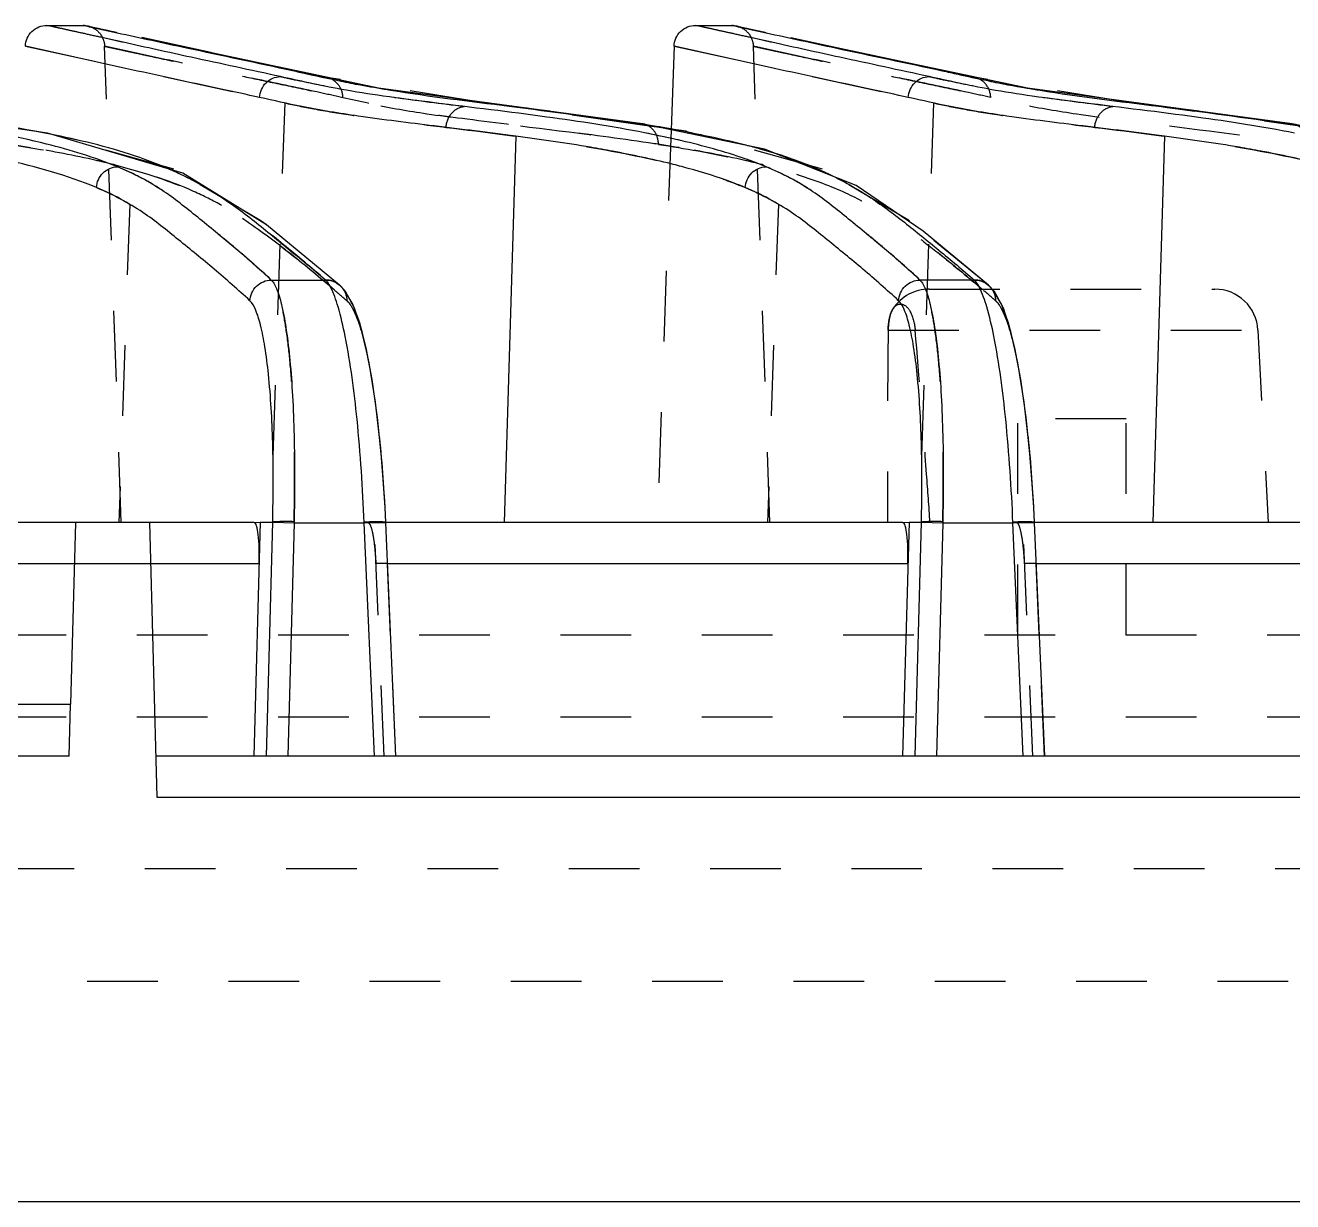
# Model space of a CAD drawing. Header units: millimetres. Extents: x -946 to 3963, y -10008 to 1396.
# Drawn here: x -65.56 to -36.25, y -150.87 to -123.67 of the extents above; entities that cross this region are included whole.
import ezdxf

# ---------------------------------------------------------------- set-up
doc = ezdxf.new("R2010")
doc.units = ezdxf.units.MM
doc.header["$LTSCALE"] = 16.335
doc.linetypes.add('HIDDEN', pattern=[0.2, 0.1, -0.1])
doc.layers.get('0').update_dxf_attribs({"linetype": 'CONTINUOUS'})
doc.layers.add('DEFAULT_2', color=8, linetype='HIDDEN')

msp = doc.modelspace()

# ---------------------------------------------------------------- linework, layer by layer
at = {"color": 7, "linetype": 'Continuous'}
for p, q in [((-65.057, -123.673), (-64.222, -123.673)), ((-64.81, -123.728), (-65.057, -123.673)), ((-64.28, -123.845), (-64.81, -123.728)), ((-64.181, -123.868), (-64.28, -123.845)), ((-63.293, -124.065), (-64.181, -123.868)), ((-63.998, -123.721), (-63.43, -123.845)), ((-50.057, -123.673), (-49.222, -123.673)), ((-49.81, -123.728), (-50.057, -123.673)), ((-49.28, -123.845), (-49.81, -123.728)), ((-49.181, -123.868), (-49.28, -123.845)), ((-48.293, -124.065), (-49.181, -123.868)), ((-48.996, -123.721), (-48.426, -123.845)), ((-65.305, -124.211), (-65.556, -124.155)), ((-64.997, -124.279), (-65.305, -124.211)), ((-50.556, -124.155), (-50.624, -126.087)), ((-50.305, -124.211), (-50.556, -124.155)), ((-49.997, -124.279), (-50.305, -124.211)), ((-63.237, -124.668), (-64.997, -124.279)), ((-48.237, -124.668), (-49.997, -124.279)), ((-57.394, -125.123), (-59.98, -124.579)), ((-42.38, -125.125), (-44.98, -124.579)), ((-58.589, -124.877), (-58.596, -124.876)), ((-51.289, -125.948), (-57.394, -125.123)), ((-43.611, -124.872), (-43.619, -124.871)), ((-36.263, -125.953), (-42.38, -125.125)), ((-65.045, -126.165), (-69.975, -125.46)), ((-51.29, -125.948), (-51.377, -125.945)), ((-50.623, -126.072), (-51.294, -125.978)), ((-51.29, -125.948), (-51.29, -125.948)), ((-48.468, -126.536), (-51.29, -125.948)), ((-36.263, -125.952), (-36.351, -125.949)), ((-33.453, -126.54), (-36.263, -125.952)), ((-36.263, -125.952), (-36.263, -125.952)), ((-61.916, -127.09), (-65.045, -126.165)), ((-54.217, -126.236), (-54.485, -135.172)), ((-39.217, -126.236), (-39.485, -135.172)), ((-46.349, -127.373), (-48.468, -126.536)), ((-59.984, -128.287), (-61.916, -127.09)), ((-44.796, -128.433), (-46.349, -127.373)), ((-58.29, -129.677), (-59.984, -128.287)), ((-43.289, -129.678), (-44.796, -128.433)), ((-59.87, -129.561), (-58.616, -129.561)), ((-58.297, -129.672), (-58.29, -129.677)), ((-43.616, -129.561), (-44.87, -129.561)), ((-43.297, -129.672), (-43.289, -129.678)), ((-57.222, -135.168), (-57.239, -134.822)), ((-42.222, -135.168), (-42.239, -134.822)), ((-60.264, -135.172), (-72.635, -135.172)), ((-64.4, -135.172), (-64.51, -139.372)), ((-62.683, -135.172), (-62.517, -141.519)), ((-60.123, -135.162), (-60.272, -140.572)), ((-60.123, -135.162), (-59.837, -135.162)), ((-59.983, -140.572), (-59.837, -135.162)), ((-59.343, -135.173), (-59.489, -140.572)), ((-59.343, -135.173), (-57.721, -135.173)), ((-57.485, -140.572), (-57.721, -135.173)), ((-45.264, -135.172), (-57.221, -135.172)), ((-57.221, -135.179), (-57.221, -135.179)), ((-56.986, -140.572), (-57.221, -135.179)), ((-45.123, -135.162), (-45.272, -140.572)), ((-45.123, -135.162), (-44.837, -135.162)), ((-44.983, -140.572), (-44.837, -135.162)), ((-44.343, -135.173), (-44.489, -140.572)), ((-44.343, -135.173), (-42.721, -135.173)), ((-42.485, -140.572), (-42.721, -135.173)), ((-30.264, -135.172), (-42.222, -135.172)), ((-42.221, -135.179), (-42.221, -135.179)), ((-41.986, -140.572), (-42.221, -135.179)), ((-73.031, -136.119), (-60.149, -136.119)), ((-57.18, -136.119), (-45.149, -136.119)), ((-42.18, -136.119), (-30.149, -136.119)), ((-77.573, -139.372), (-64.51, -139.372)), ((113.459, -140.572), (-62.541, -140.572)), ((-62.517, -141.519), (113.434, -141.519)), ((-169.738, -150.872), (312.413, -150.872))]:
    msp.add_line(p, q, dxfattribs=at)
for points in [[(-57.823, -130.554), (-57.983, -130.121), (-58.179, -129.793), (-58.297, -129.671)], [(-42.823, -130.554), (-42.983, -130.121), (-43.179, -129.793), (-43.297, -129.671)], [(-57.239, -134.822), (-57.313, -133.736), (-57.415, -132.738), (-57.537, -131.864), (-57.675, -131.132), (-57.823, -130.554)], [(-42.239, -134.822), (-42.313, -133.736), (-42.415, -132.738), (-42.537, -131.864), (-42.675, -131.132), (-42.823, -130.554)]]:
    msp.add_lwpolyline(points, dxfattribs=at)
for centre, radius, start, end in [((-52.237, -95.279), 30.287, 258.8835, 259.586), ((-52.098, -94.512), 31.065, 259.5897, 260.7091), ((-37.032, -94.163), 31.421, 259.6164, 260.7315), ((-57.058, -162.947), 37.436, 81.1189, 81.2704), ((-56.287, -158.095), 32.523, 79.3127, 81.1418), ((-42.027, -162.74), 37.227, 81.0761, 81.2288), ((-69.949, -151.062), 25.363, 78.1625, 79.639)]:
    msp.add_arc(centre, radius, start, end, dxfattribs=at)
for points, knots in [([(-65.556, -124.155), (-65.552, -124.031), (-65.441, -123.774), (-65.182, -123.673), (-65.057, -123.673)], [0, 0, 0, 0, 0.500127, 1, 1, 1, 1]), ([(-64.222, -123.673), (-64.2, -123.673), (-64.126, -123.695), (-64.051, -123.709), (-63.998, -123.721)], [0, 0, 0, 0, 0.28563, 1, 1, 1, 1]), ([(-63.43, -123.845), (-62.897, -123.96), (-61.547, -124.258), (-60.193, -124.538), (-59.376, -124.719)], [0, 0, 0, 0, 0.39435, 1, 1, 1, 1]), ([(-50.556, -124.155), (-50.552, -124.031), (-50.441, -123.774), (-50.182, -123.673), (-50.057, -123.673)], [0, 0, 0, 0, 0.500127, 1, 1, 1, 1]), ([(-49.222, -123.673), (-49.2, -123.673), (-49.125, -123.695), (-49.05, -123.709), (-48.996, -123.721)], [0, 0, 0, 0, 0.286029, 1, 1, 1, 1]), ([(-48.426, -123.845), (-47.891, -123.961), (-46.537, -124.261), (-45.18, -124.541), (-44.359, -124.723)], [0, 0, 0, 0, 0.394217, 1, 1, 1, 1]), ([(-59.658, -124.857), (-60.346, -124.708), (-61.559, -124.449), (-62.77, -124.181), (-63.293, -124.065)], [0, 0, 0, 0, 0.567555, 1, 1, 1, 1]), ([(-44.658, -124.857), (-45.346, -124.708), (-46.559, -124.449), (-47.77, -124.181), (-48.293, -124.065)], [0, 0, 0, 0, 0.567555, 1, 1, 1, 1]), ([(-60.14, -125.339), (-60.436, -125.275), (-61.469, -125.053), (-62.501, -124.83), (-63.237, -124.668)], [0, 0, 0, 0, 0.287003, 1, 1, 1, 1]), ([(-59.376, -124.719), (-59.275, -124.741), (-58.843, -124.838), (-58.41, -124.931), (-58.076, -124.997)], [0, 0, 0, 0, 0.231806, 1, 1, 1, 1]), ([(-45.14, -125.339), (-45.436, -125.275), (-46.469, -125.053), (-47.501, -124.83), (-48.237, -124.668)], [0, 0, 0, 0, 0.287003, 1, 1, 1, 1]), ([(-44.359, -124.723), (-44.235, -124.75), (-43.682, -124.874), (-43.127, -124.99), (-42.695, -125.069)], [0, 0, 0, 0, 0.224691, 1, 1, 1, 1]), ([(-60.14, -125.339), (-60.134, -125.216), (-60.029, -124.967), (-59.778, -124.859), (-59.658, -124.857)], [0, 0, 0, 0, 0.505805, 1, 1, 1, 1]), ([(-51.237, -126.158), (-51.986, -126.011), (-53.605, -125.765), (-55.626, -125.525), (-57.212, -125.322), (-58.183, -125.173), (-58.972, -125.012), (-59.439, -124.905), (-59.658, -124.857)], [0, 0, 0, 0, 0.268849, 0.575809, 0.716443, 0.831374, 0.921317, 1, 1, 1, 1]), ([(-45.14, -125.339), (-45.134, -125.216), (-45.029, -124.967), (-44.778, -124.859), (-44.658, -124.857)], [0, 0, 0, 0, 0.505805, 1, 1, 1, 1]), ([(-36.211, -126.163), (-36.961, -126.015), (-38.583, -125.768), (-40.609, -125.527), (-42.201, -125.324), (-43.176, -125.174), (-43.97, -125.012), (-44.438, -124.905), (-44.658, -124.857)], [0, 0, 0, 0, 0.268169, 0.575167, 0.716046, 0.831239, 0.92129, 1, 1, 1, 1]), ([(-63.426, -126.943), (-63.957, -126.725), (-65.267, -126.331), (-67.089, -125.988), (-68.873, -125.739), (-70.374, -125.554), (-71.798, -125.378), (-72.702, -125.25), (-73.109, -125.179)], [0, 0, 0, 0, 0.174554, 0.414332, 0.563561, 0.722436, 0.874268, 1, 1, 1, 1]), ([(-54.218, -126.235), (-54.845, -126.152), (-56.059, -126.003), (-57.713, -125.803), (-59.06, -125.584), (-59.815, -125.41), (-60.14, -125.339)], [0, 0, 0, 0, 0.316917, 0.612326, 0.833562, 1, 1, 1, 1]), ([(-57.113, -125.17), (-56.202, -125.319), (-54.284, -125.542), (-52.373, -125.805), (-51.377, -125.945)], [0, 0, 0, 0, 0.478545, 1, 1, 1, 1]), ([(-39.218, -126.235), (-39.845, -126.152), (-41.059, -126.003), (-42.713, -125.803), (-44.06, -125.584), (-44.815, -125.41), (-45.14, -125.339)], [0, 0, 0, 0, 0.316917, 0.612326, 0.833561, 1, 1, 1, 1]), ([(-42.093, -125.173), (-41.179, -125.323), (-39.26, -125.545), (-37.347, -125.809), (-36.35, -125.949)], [0, 0, 0, 0, 0.479095, 1, 1, 1, 1]), ([(-65.387, -126.112), (-66.09, -125.983), (-67.572, -125.761), (-69.058, -125.577), (-69.835, -125.48)], [0, 0, 0, 0, 0.477115, 1, 1, 1, 1]), ([(-63.912, -127.423), (-64.591, -127.141), (-66.352, -126.655), (-68.147, -126.378), (-69.218, -126.235)], [0, 0, 0, 0, 0.405004, 1, 1, 1, 1]), ([(-62.298, -126.967), (-62.461, -126.898), (-63.255, -126.587), (-64.085, -126.377), (-64.746, -126.238)], [0, 0, 0, 0, 0.207556, 1, 1, 1, 1]), ([(-51.977, -126.584), (-52.146, -126.552), (-52.89, -126.419), (-53.639, -126.312), (-54.218, -126.235)], [0, 0, 0, 0, 0.227666, 1, 1, 1, 1]), ([(-50.292, -126.363), (-50.366, -126.345), (-50.68, -126.272), (-50.996, -126.205), (-51.237, -126.158)], [0, 0, 0, 0, 0.237703, 1, 1, 1, 1]), ([(-50.256, -126.136), (-50.133, -126.159), (-49.679, -126.249), (-49.226, -126.352), (-48.899, -126.437)], [0, 0, 0, 0, 0.269618, 1, 1, 1, 1]), ([(-36.977, -126.584), (-37.146, -126.552), (-37.89, -126.419), (-38.639, -126.312), (-39.218, -126.235)], [0, 0, 0, 0, 0.227666, 1, 1, 1, 1]), ([(-50.231, -126.979), (-50.362, -126.943), (-50.939, -126.793), (-51.523, -126.669), (-51.977, -126.584)], [0, 0, 0, 0, 0.226596, 1, 1, 1, 1]), ([(-48.426, -126.943), (-48.557, -126.889), (-49.166, -126.657), (-49.796, -126.481), (-50.292, -126.363)], [0, 0, 0, 0, 0.217484, 1, 1, 1, 1]), ([(-48.899, -126.437), (-48.79, -126.465), (-48.389, -126.574), (-47.994, -126.7), (-47.71, -126.804)], [0, 0, 0, 0, 0.272323, 1, 1, 1, 1]), ([(-35.231, -126.979), (-35.362, -126.943), (-35.939, -126.793), (-36.523, -126.669), (-36.977, -126.584)], [0, 0, 0, 0, 0.226596, 1, 1, 1, 1]), ([(-47.71, -126.804), (-47.653, -126.825), (-47.437, -126.907), (-47.224, -126.997), (-47.069, -127.068)], [0, 0, 0, 0, 0.263344, 1, 1, 1, 1]), ([(-63.912, -127.423), (-63.905, -127.3), (-63.797, -127.053), (-63.547, -126.946), (-63.426, -126.943)], [0, 0, 0, 0, 0.504014, 1, 1, 1, 1]), ([(-59.87, -129.561), (-60.14, -129.313), (-60.682, -128.834), (-61.513, -128.159), (-62.376, -127.456), (-63.049, -127.098), (-63.426, -126.943)], [0, 0, 0, 0, 0.248202, 0.489414, 0.72395, 1, 1, 1, 1]), ([(-58.616, -129.561), (-58.903, -129.318), (-59.47, -128.856), (-60.309, -128.156), (-61.225, -127.489), (-61.917, -127.13), (-62.298, -126.967)], [0, 0, 0, 0, 0.249481, 0.485533, 0.724676, 1, 1, 1, 1]), ([(-48.912, -127.423), (-49.008, -127.383), (-49.441, -127.213), (-49.885, -127.075), (-50.231, -126.979)], [0, 0, 0, 0, 0.225465, 1, 1, 1, 1]), ([(-48.912, -127.423), (-48.905, -127.3), (-48.797, -127.053), (-48.547, -126.946), (-48.426, -126.943)], [0, 0, 0, 0, 0.504014, 1, 1, 1, 1]), ([(-44.87, -129.561), (-45.14, -129.313), (-45.682, -128.834), (-46.513, -128.159), (-47.376, -127.456), (-48.049, -127.098), (-48.426, -126.943)], [0, 0, 0, 0, 0.248202, 0.489414, 0.72395, 1, 1, 1, 1]), ([(-47.069, -127.068), (-46.72, -127.228), (-46.082, -127.581), (-45.226, -128.223), (-44.42, -128.879), (-43.883, -129.327), (-43.616, -129.561)], [0, 0, 0, 0, 0.269558, 0.509562, 0.750407, 1, 1, 1, 1]), ([(-60.364, -130.039), (-60.634, -129.791), (-61.177, -129.312), (-62.007, -128.638), (-62.868, -127.937), (-63.537, -127.579), (-63.912, -127.423)], [0, 0, 0, 0, 0.24859, 0.490225, 0.724923, 1, 1, 1, 1]), ([(-45.364, -130.039), (-45.634, -129.791), (-46.177, -129.312), (-47.007, -128.638), (-47.868, -127.937), (-48.537, -127.579), (-48.912, -127.423)], [0, 0, 0, 0, 0.24859, 0.490225, 0.724923, 1, 1, 1, 1]), ([(-60.364, -130.039), (-60.357, -129.916), (-60.246, -129.667), (-59.993, -129.563), (-59.87, -129.561)], [0, 0, 0, 0, 0.500358, 1, 1, 1, 1]), ([(-59.87, -129.561), (-59.809, -129.622), (-59.713, -129.831), (-59.604, -130.222), (-59.509, -130.772), (-59.43, -131.462), (-59.373, -132.273), (-59.324, -133.524), (-59.327, -134.501), (-59.343, -135.173)], [0, 0, 0, 0, 0.045467, 0.117394, 0.215709, 0.339179, 0.484153, 0.645348, 1, 1, 1, 1]), ([(-58.616, -129.561), (-58.588, -129.561), (-58.475, -129.57), (-58.364, -129.617), (-58.297, -129.672)], [0, 0, 0, 0, 0.240214, 1, 1, 1, 1]), ([(-58.5, -129.724), (-58.509, -129.707), (-58.542, -129.649), (-58.581, -129.593), (-58.616, -129.561)], [0, 0, 0, 0, 0.292648, 1, 1, 1, 1]), ([(-58.161, -130.861), (-58.207, -130.631), (-58.297, -130.246), (-58.424, -129.867), (-58.5, -129.724)], [0, 0, 0, 0, 0.591493, 1, 1, 1, 1]), ([(-45.364, -130.039), (-45.357, -129.916), (-45.246, -129.667), (-44.993, -129.563), (-44.87, -129.561)], [0, 0, 0, 0, 0.500358, 1, 1, 1, 1]), ([(-44.87, -129.561), (-44.809, -129.622), (-44.713, -129.831), (-44.604, -130.222), (-44.509, -130.772), (-44.43, -131.462), (-44.373, -132.273), (-44.324, -133.524), (-44.327, -134.501), (-44.343, -135.173)], [0, 0, 0, 0, 0.045467, 0.117394, 0.215709, 0.339179, 0.484153, 0.645348, 1, 1, 1, 1]), ([(-43.495, -129.733), (-43.505, -129.715), (-43.539, -129.654), (-43.58, -129.595), (-43.616, -129.561)], [0, 0, 0, 0, 0.294118, 1, 1, 1, 1]), ([(-43.616, -129.561), (-43.589, -129.561), (-43.475, -129.57), (-43.364, -129.617), (-43.297, -129.672)], [0, 0, 0, 0, 0.239041, 1, 1, 1, 1]), ([(-43.161, -130.861), (-43.207, -130.634), (-43.295, -130.251), (-43.421, -129.876), (-43.495, -129.733)], [0, 0, 0, 0, 0.589777, 1, 1, 1, 1]), ([(-59.837, -135.162), (-59.822, -134.548), (-59.819, -133.405), (-59.892, -132.049), (-60.004, -131.144), (-60.1, -130.643), (-60.208, -130.284), (-60.307, -130.096), (-60.365, -130.039)], [0, 0, 0, 0, 0.354503, 0.659741, 0.782637, 0.881127, 0.953254, 1, 1, 1, 1]), ([(-44.837, -135.162), (-44.822, -134.548), (-44.819, -133.405), (-44.892, -132.049), (-45.004, -131.144), (-45.1, -130.643), (-45.208, -130.284), (-45.307, -130.096), (-45.365, -130.039)], [0, 0, 0, 0, 0.354503, 0.659741, 0.782637, 0.881127, 0.953254, 1, 1, 1, 1]), ([(-57.721, -135.173), (-57.753, -134.375), (-57.85, -132.932), (-58.034, -131.495), (-58.161, -130.861)], [0, 0, 0, 0, 0.552233, 1, 1, 1, 1]), ([(-42.721, -135.173), (-42.753, -134.375), (-42.85, -132.932), (-43.034, -131.495), (-43.161, -130.861)], [0, 0, 0, 0, 0.552233, 1, 1, 1, 1]), ([(-60.149, -136.119), (-60.146, -135.997), (-60.146, -135.771), (-60.163, -135.479), (-60.195, -135.287), (-60.228, -135.196), (-60.253, -135.172), (-60.264, -135.172)], [0, 0, 0, 0, 0.37769, 0.694682, 0.906647, 0.966633, 1, 1, 1, 1]), ([(-59.343, -135.15), (-59.399, -135.148), (-59.507, -135.147), (-59.655, -135.147), (-59.763, -135.153), (-59.82, -135.156), (-59.837, -135.162)], [0, 0, 0, 0, 0.340385, 0.65881, 0.889712, 1, 1, 1, 1]), ([(-57.222, -135.168), (-57.222, -135.164), (-57.24, -135.162), (-57.265, -135.158), (-57.315, -135.155), (-57.408, -135.153), (-57.547, -135.155), (-57.662, -135.158), (-57.721, -135.161)], [0, 0, 0, 0, 0.021445, 0.079467, 0.175833, 0.30753, 0.643365, 1, 1, 1, 1]), ([(-45.149, -136.119), (-45.146, -135.997), (-45.146, -135.771), (-45.163, -135.479), (-45.195, -135.287), (-45.228, -135.196), (-45.253, -135.172), (-45.264, -135.172)], [0, 0, 0, 0, 0.37769, 0.694682, 0.906647, 0.966633, 1, 1, 1, 1]), ([(-44.343, -135.15), (-44.399, -135.148), (-44.507, -135.147), (-44.655, -135.147), (-44.763, -135.153), (-44.82, -135.156), (-44.837, -135.162)], [0, 0, 0, 0, 0.340385, 0.65881, 0.889712, 1, 1, 1, 1]), ([(-42.222, -135.168), (-42.222, -135.164), (-42.24, -135.162), (-42.265, -135.158), (-42.315, -135.155), (-42.408, -135.153), (-42.547, -135.155), (-42.662, -135.158), (-42.721, -135.161)], [0, 0, 0, 0, 0.021445, 0.079467, 0.175833, 0.30753, 0.643365, 1, 1, 1, 1])]:
    msp.add_open_spline(points, degree=3, knots=knots, dxfattribs=at)
at = {"layer": 'DEFAULT_2', "color": 8, "linetype": 'HIDDEN'}
for p, q in [((-64.222, -123.673), (-64.121, -123.684)), ((-61.268, -124.304), (-64.121, -123.684)), ((-49.222, -123.673), (-49.121, -123.684)), ((-46.262, -124.305), (-49.121, -123.684)), ((-65.556, -124.155), (-59.566, -125.466)), ((-63.338, -135.172), (-63.723, -124.155)), ((-63.059, -124.3), (-63.723, -124.155)), ((-59.98, -124.579), (-61.781, -124.192)), ((-50.556, -124.155), (-44.566, -125.466)), ((-48.338, -135.172), (-48.723, -124.155)), ((-48.093, -124.293), (-48.723, -124.155)), ((-44.98, -124.579), (-46.791, -124.19)), ((-58.596, -124.876), (-58.698, -124.865)), ((-55.047, -125.451), (-58.596, -124.876)), ((-43.619, -124.871), (-43.722, -124.86)), ((-40.074, -125.447), (-43.618, -124.871)), ((-59.56, -125.466), (-59.885, -135.172)), ((-51.294, -125.978), (-55.047, -125.451)), ((-44.56, -125.466), (-44.885, -135.172)), ((-35.287, -126.118), (-40.074, -125.447)), ((-62.122, -127), (-65.269, -126.122)), ((-50.624, -126.087), (-50.941, -135.172)), ((-50.269, -126.122), (-50.623, -126.072)), ((-47.122, -127), (-50.269, -126.122)), ((-60.11, -128.191), (-62.122, -127)), ((-45.11, -128.191), (-47.122, -127)), ((-63.143, -127.806), (-63.396, -135.172)), ((-48.143, -127.806), (-48.396, -135.172)), ((-59.984, -128.287), (-60.11, -128.191)), ((-43.288, -129.679), (-45.11, -128.191)), ((-44.168, -129.162), (-44.44, -128.943)), ((-58.15, -129.829), (-58.299, -129.669)), ((-58.299, -129.669), (-58.289, -129.679)), ((-44.655, -129.772), (-38.053, -129.772)), ((-43.413, -129.791), (-43.45, -129.759)), ((-43.15, -129.829), (-43.299, -129.669)), ((-43.299, -129.669), (-43.289, -129.679)), ((-45.605, -130.719), (-37.055, -130.719)), ((-37.055, -130.719), (-36.821, -135.172)), ((-42.604, -137.772), (-42.604, -132.772)), ((-40.104, -132.772), (-42.604, -132.772)), ((-40.104, -137.772), (-40.104, -132.772)), ((-57.239, -134.822), (-57.247, -134.678)), ((-42.239, -134.822), (-42.247, -134.678)), ((-60.264, -135.172), (-60.123, -135.162)), ((-60.123, -135.162), (-59.837, -135.162)), ((-59.837, -135.162), (-59.343, -135.173)), ((-57.721, -135.173), (-57.635, -135.172)), ((-57.721, -135.173), (-57.221, -135.172)), ((-57.26, -140.572), (-57.493, -135.172)), ((-57.227, -135.173), (-57.493, -135.173)), ((-57.114, -137.772), (-57.227, -135.173)), ((-57.227, -135.183), (-57.221, -135.179)), ((-57.227, -135.183), (-57.221, -135.179)), ((-45.264, -135.172), (-45.123, -135.162)), ((-45.123, -135.162), (-44.837, -135.162)), ((-44.837, -135.162), (-44.343, -135.173)), ((-42.721, -135.173), (-42.635, -135.172)), ((-42.721, -135.173), (-42.222, -135.172)), ((-42.26, -140.572), (-42.493, -135.173)), ((-42.227, -135.173), (-42.493, -135.173)), ((-42.115, -137.75), (-42.227, -135.173)), ((-42.227, -135.183), (-42.221, -135.179)), ((-42.227, -135.183), (-42.221, -135.179)), ((-57.18, -136.119), (-57.452, -136.119)), ((-42.18, -136.119), (-42.452, -136.119)), ((141.207, -137.772), (-150.426, -137.772)), ((-56.991, -140.572), (-57.114, -137.772)), ((-41.991, -140.572), (-42.115, -137.75)), ((-64.541, -140.572), (-64.51, -139.372)), ((141.207, -139.667), (-84.794, -139.667)), ((-64.541, -140.572), (-77.541, -140.572)), ((-167.336, -143.172), (243.857, -143.172)), ((-162.139, -145.772), (238.661, -145.772))]:
    msp.add_line(p, q, dxfattribs=at)
for points in [[(-57.247, -134.678), (-57.337, -133.469), (-57.459, -132.387), (-57.605, -131.474), (-57.767, -130.749), (-57.942, -130.216), (-58.15, -129.829)], [(-42.247, -134.678), (-42.337, -133.469), (-42.459, -132.387), (-42.605, -131.474), (-42.767, -130.749), (-42.942, -130.216), (-43.15, -129.829)]]:
    msp.add_lwpolyline(points, dxfattribs=at)
for centre, radius, start, end in [((-70.217, -177.869), 53.876, 77.1248, 77.684), ((-54.764, -175.78), 51.739, 77.124, 77.7095), ((-56.908, -165.389), 39.423, 80.5494, 81.5961), ((-58.606, -130.047), 0.486, 50.9434, 91.174), ((-128.515, -212.339), 108.298, 49.45861, 49.65956), ((-44.655, -130.772), 1, 90, 146.7645), ((-43.606, -130.047), 0.486, 50.9434, 91.174), ((-114.264, -213.217), 109.452, 49.45931, 49.65212), ((-38.053, -130.772), 1, 3, 90), ((-44.089, -130.742), 1.516, 170.6906, 179.1573)]:
    msp.add_arc(centre, radius, start, end, dxfattribs=at)
for points, knots in [([(-63.294, -124.065), (-63.467, -124.027), (-63.766, -123.96), (-64.168, -123.87), (-64.484, -123.801), (-64.713, -123.749), (-64.917, -123.706), (-64.965, -123.69), (-65.068, -123.673), (-65.057, -123.673)], [0, 0, 0, 0, 0.294165, 0.509214, 0.686638, 0.823569, 0.92137, 0.980737, 1, 1, 1, 1]), ([(-63.43, -123.845), (-63.511, -123.828), (-63.658, -123.796), (-63.856, -123.752), (-64.009, -123.72), (-64.118, -123.694), (-64.185, -123.683), (-64.213, -123.673), (-64.221, -123.673)], [0, 0, 0, 0, 0.308301, 0.556967, 0.750599, 0.889068, 0.972245, 1, 1, 1, 1]), ([(-64.119, -123.685), (-64.055, -123.699), (-63.93, -123.751), (-63.836, -123.849), (-63.801, -123.906)], [0, 0, 0, 0, 0.496405, 1, 1, 1, 1]), ([(-63.801, -123.906), (-63.789, -123.925), (-63.748, -124.003), (-63.725, -124.091), (-63.723, -124.155)], [0, 0, 0, 0, 0.261141, 1, 1, 1, 1]), ([(-48.293, -124.065), (-48.467, -124.027), (-48.766, -123.96), (-49.168, -123.87), (-49.484, -123.801), (-49.713, -123.749), (-49.917, -123.706), (-49.965, -123.69), (-50.068, -123.673), (-50.057, -123.673)], [0, 0, 0, 0, 0.294167, 0.509215, 0.686639, 0.823569, 0.92137, 0.980737, 1, 1, 1, 1]), ([(-48.426, -123.846), (-48.43, -123.845), (-48.513, -123.827), (-48.662, -123.795), (-48.858, -123.752), (-49.01, -123.72), (-49.119, -123.694), (-49.185, -123.683), (-49.213, -123.673), (-49.221, -123.673)], [0, 0, 0, 0, 0.014268, 0.315012, 0.561271, 0.753025, 0.890149, 0.972516, 1, 1, 1, 1]), ([(-49.119, -123.685), (-49.055, -123.699), (-48.93, -123.751), (-48.836, -123.849), (-48.801, -123.906)], [0, 0, 0, 0, 0.4964, 1, 1, 1, 1]), ([(-48.801, -123.906), (-48.789, -123.925), (-48.748, -124.003), (-48.725, -124.091), (-48.723, -124.155)], [0, 0, 0, 0, 0.261146, 1, 1, 1, 1]), ([(-63.723, -124.155), (-63.724, -124.152), (-63.708, -124.16), (-63.697, -124.16), (-63.666, -124.169), (-63.617, -124.178), (-63.54, -124.196), (-63.442, -124.217), (-63.322, -124.243), (-63.18, -124.274), (-62.947, -124.325), (-62.603, -124.399), (-62.127, -124.503), (-61.567, -124.625), (-60.919, -124.766), (-60.18, -124.925), (-59.356, -125.096), (-58.463, -125.287), (-57.436, -125.528), (-56.136, -125.746), (-53.926, -126.023), (-52.137, -126.237), (-50.917, -126.425)], [0, 0, 0, 0, 0.00086, 0.001936, 0.003441, 0.007742, 0.013762, 0.021499, 0.030954, 0.042125, 0.055003, 0.085821, 0.123289, 0.167304, 0.21802, 0.275957, 0.34164, 0.411913, 0.486503, 0.584798, 0.715451, 1, 1, 1, 1]), ([(-48.723, -124.155), (-48.723, -124.154), (-48.717, -124.158), (-48.711, -124.157), (-48.696, -124.162), (-48.667, -124.167), (-48.616, -124.179), (-48.54, -124.195), (-48.441, -124.217), (-48.32, -124.243), (-48.178, -124.275), (-47.944, -124.325), (-47.599, -124.4), (-47.122, -124.504), (-46.559, -124.627), (-45.91, -124.768), (-45.168, -124.927), (-44.342, -125.098), (-43.447, -125.291), (-42.415, -125.533), (-41.109, -125.749), (-38.897, -126.027), (-37.109, -126.241), (-35.891, -126.429)], [0, 0, 0, 0, 0.000216, 0.000862, 0.001939, 0.003448, 0.007755, 0.013785, 0.021534, 0.031002, 0.042188, 0.055083, 0.08594, 0.123454, 0.167526, 0.218307, 0.276317, 0.342049, 0.412299, 0.487088, 0.58584, 0.716549, 1, 1, 1, 1]), ([(-58.725, -125.232), (-59.21, -125.126), (-60.101, -124.942), (-61.546, -124.63), (-62.504, -124.421), (-63.059, -124.3)], [0, 0, 0, 0, 0.336186, 0.615572, 1, 1, 1, 1]), ([(-43.75, -125.227), (-44.24, -125.12), (-45.136, -124.935), (-46.582, -124.622), (-47.54, -124.414), (-48.093, -124.293)], [0, 0, 0, 0, 0.338206, 0.617907, 1, 1, 1, 1]), ([(-58.616, -129.561), (-58.933, -129.283), (-59.57, -128.757), (-60.538, -127.963), (-61.679, -127.209), (-63.281, -126.555), (-65.555, -126.044), (-68.396, -125.648), (-70.91, -125.358), (-72.692, -125.088), (-73.404, -124.942), (-73.698, -124.865)], [0, 0, 0, 0, 0.078412, 0.153581, 0.23269, 0.331749, 0.473161, 0.664931, 0.864942, 0.943465, 1, 1, 1, 1]), ([(-55.408, -125.551), (-55.941, -125.488), (-56.902, -125.368), (-58.192, -125.168), (-59.074, -124.993), (-59.531, -124.892), (-59.659, -124.863)], [0, 0, 0, 0, 0.374077, 0.674133, 0.90843, 1, 1, 1, 1]), ([(-47.07, -127.07), (-47.398, -126.919), (-48.449, -126.517), (-50.555, -126.044), (-53.396, -125.648), (-55.91, -125.358), (-57.692, -125.088), (-58.404, -124.942), (-58.698, -124.865)], [0, 0, 0, 0, 0.091144, 0.283471, 0.544289, 0.816314, 0.923109, 1, 1, 1, 1]), ([(-58.212, -125.347), (-58.214, -125.241), (-58.287, -125.023), (-58.485, -124.901), (-58.589, -124.877)], [0, 0, 0, 0, 0.498306, 1, 1, 1, 1]), ([(-40.408, -125.551), (-40.941, -125.488), (-41.902, -125.368), (-43.192, -125.168), (-44.074, -124.993), (-44.531, -124.892), (-44.659, -124.863)], [0, 0, 0, 0, 0.374078, 0.674134, 0.908432, 1, 1, 1, 1]), ([(-32.069, -127.07), (-32.402, -126.917), (-33.462, -126.513), (-35.579, -126.04), (-38.427, -125.645), (-40.942, -125.354), (-42.72, -125.083), (-43.429, -124.937), (-43.722, -124.86)], [0, 0, 0, 0, 0.092152, 0.28498, 0.546116, 0.81751, 0.923655, 1, 1, 1, 1]), ([(-43.234, -125.342), (-43.236, -125.236), (-43.31, -125.018), (-43.507, -124.896), (-43.611, -124.872)], [0, 0, 0, 0, 0.498303, 1, 1, 1, 1]), ([(-73.212, -125.347), (-72.914, -125.415), (-72.219, -125.568), (-71.001, -125.763), (-69.516, -125.949), (-67.879, -126.151), (-66.271, -126.364), (-64.492, -126.653), (-62.762, -127.049), (-61.179, -127.694), (-60.049, -128.452), (-59.073, -129.232), (-58.441, -129.766), (-58.122, -130.039)], [0, 0, 0, 0, 0.056847, 0.132168, 0.229053, 0.335045, 0.438825, 0.530538, 0.669958, 0.767804, 0.846283, 0.92181, 1, 1, 1, 1]), ([(-65.435, -126.502), (-66.17, -126.379), (-67.681, -126.173), (-69.547, -125.947), (-70.969, -125.762), (-72.053, -125.599), (-72.78, -125.446), (-73.212, -125.347)], [0, 0, 0, 0, 0.28405, 0.581716, 0.716919, 0.83097, 1, 1, 1, 1]), ([(-51.147, -126.39), (-51.845, -126.286), (-53.243, -126.104), (-55.211, -125.865), (-56.873, -125.639), (-57.823, -125.436), (-58.212, -125.347)], [0, 0, 0, 0, 0.296377, 0.59206, 0.832562, 1, 1, 1, 1]), ([(-59.566, -125.466), (-59.341, -125.515), (-58.834, -125.62), (-57.975, -125.759), (-56.954, -125.893), (-56.216, -125.984), (-55.828, -126.031)], [0, 0, 0, 0, 0.183086, 0.410615, 0.690026, 1, 1, 1, 1]), ([(-55.828, -126.031), (-55.82, -125.913), (-55.737, -125.681), (-55.515, -125.558), (-55.407, -125.551)], [0, 0, 0, 0, 0.52404, 1, 1, 1, 1]), ([(-44.566, -125.466), (-44.341, -125.515), (-43.834, -125.62), (-42.975, -125.759), (-41.954, -125.893), (-41.216, -125.984), (-40.828, -126.031)], [0, 0, 0, 0, 0.183086, 0.410615, 0.690026, 1, 1, 1, 1]), ([(-40.828, -126.031), (-40.82, -125.913), (-40.737, -125.681), (-40.515, -125.558), (-40.407, -125.551)], [0, 0, 0, 0, 0.52404, 1, 1, 1, 1]), ([(-50.917, -126.425), (-50.917, -126.369), (-50.937, -126.257), (-51.03, -126.058), (-51.186, -125.964), (-51.29, -125.948)], [0, 0, 0, 0, 0.255097, 0.51845, 1, 1, 1, 1]), ([(-35.891, -126.429), (-35.891, -126.373), (-35.91, -126.261), (-36.004, -126.062), (-36.16, -125.968), (-36.263, -125.952)], [0, 0, 0, 0, 0.255003, 0.518302, 1, 1, 1, 1]), ([(-55.828, -126.031), (-54.92, -126.143), (-53.271, -126.344), (-51.336, -126.692), (-50.064, -127.019), (-49.128, -127.317), (-48.503, -127.594), (-48.145, -127.805)], [0, 0, 0, 0, 0.346322, 0.628257, 0.74323, 0.842777, 1, 1, 1, 1]), ([(-44.87, -129.561), (-45.108, -129.342), (-45.589, -128.917), (-46.204, -128.414), (-46.683, -128.021), (-47.04, -127.732), (-47.428, -127.454), (-48.073, -127.074), (-49.15, -126.647), (-50.295, -126.35), (-51.041, -126.197), (-51.237, -126.159)], [0, 0, 0, 0, 0.132211, 0.26147, 0.323657, 0.384976, 0.44856, 0.518171, 0.689871, 0.918418, 1, 1, 1, 1]), ([(-40.828, -126.031), (-39.92, -126.143), (-38.271, -126.344), (-36.336, -126.692), (-35.064, -127.019), (-34.128, -127.317), (-33.503, -127.594), (-33.145, -127.805)], [0, 0, 0, 0, 0.346322, 0.628257, 0.74323, 0.842777, 1, 1, 1, 1]), ([(-63.487, -126.9), (-63.631, -126.864), (-64.275, -126.709), (-64.927, -126.586), (-65.435, -126.502)], [0, 0, 0, 0, 0.22334, 1, 1, 1, 1]), ([(-50.917, -126.425), (-50.303, -126.519), (-49.209, -126.713), (-47.759, -127.082), (-46.644, -127.495), (-45.781, -127.956), (-45.069, -128.45), (-44.188, -129.134), (-43.55, -129.673), (-43.122, -130.039)], [0, 0, 0, 0, 0.212462, 0.380097, 0.511464, 0.618367, 0.713936, 0.807318, 1, 1, 1, 1]), ([(-48.487, -126.9), (-48.631, -126.864), (-49.275, -126.709), (-49.927, -126.586), (-50.435, -126.502)], [0, 0, 0, 0, 0.22334, 1, 1, 1, 1]), ([(-58.411, -129.793), (-58.741, -129.512), (-59.237, -129.099), (-59.913, -128.572), (-60.436, -128.19), (-61.017, -127.825), (-62.012, -127.325), (-62.867, -127.058), (-63.487, -126.9)], [0, 0, 0, 0, 0.220044, 0.327452, 0.43529, 0.54881, 0.675065, 1, 1, 1, 1]), ([(-59.87, -129.561), (-60.108, -129.342), (-60.589, -128.917), (-61.204, -128.414), (-61.683, -128.021), (-62.04, -127.732), (-62.428, -127.454), (-62.889, -127.182), (-63.234, -127.023), (-63.426, -126.943)], [0, 0, 0, 0, 0.219252, 0.433607, 0.536735, 0.638422, 0.743866, 0.859306, 1, 1, 1, 1]), ([(-43.45, -129.759), (-43.51, -129.708), (-43.748, -129.507), (-43.987, -129.309), (-44.168, -129.162)], [0, 0, 0, 0, 0.253057, 1, 1, 1, 1]), ([(-59.343, -135.173), (-59.327, -134.501), (-59.325, -133.523), (-59.373, -132.272), (-59.43, -131.46), (-59.509, -130.772), (-59.604, -130.222), (-59.712, -129.831), (-59.809, -129.622), (-59.87, -129.561)], [0, 0, 0, 0, 0.354947, 0.516308, 0.661099, 0.784252, 0.882485, 0.954446, 1, 1, 1, 1]), ([(-58.29, -129.677), (-58.263, -129.7), (-58.173, -129.801), (-58.123, -129.939), (-58.122, -130.039)], [0, 0, 0, 0, 0.258688, 1, 1, 1, 1]), ([(-44.343, -135.173), (-44.327, -134.501), (-44.325, -133.523), (-44.373, -132.272), (-44.43, -131.46), (-44.509, -130.772), (-44.604, -130.222), (-44.712, -129.831), (-44.809, -129.622), (-44.87, -129.561)], [0, 0, 0, 0, 0.354947, 0.516308, 0.661099, 0.784252, 0.882485, 0.954446, 1, 1, 1, 1]), ([(-43.289, -129.678), (-43.262, -129.701), (-43.172, -129.802), (-43.123, -129.939), (-43.122, -130.039)], [0, 0, 0, 0, 0.258988, 1, 1, 1, 1]), ([(-43.207, -129.77), (-43.193, -129.791), (-43.145, -129.873), (-43.123, -129.969), (-43.122, -130.039)], [0, 0, 0, 0, 0.263098, 1, 1, 1, 1]), ([(-58.122, -130.039), (-58.06, -130.096), (-57.947, -130.283), (-57.812, -130.643), (-57.68, -131.145), (-57.502, -132.05), (-57.333, -133.407), (-57.255, -134.556), (-57.227, -135.173)], [0, 0, 0, 0, 0.048007, 0.121192, 0.220333, 0.343363, 0.647507, 1, 1, 1, 1]), ([(-58.122, -130.039), (-58.073, -130.081), (-57.984, -130.214), (-57.922, -130.358), (-57.889, -130.444)], [0, 0, 0, 0, 0.407901, 1, 1, 1, 1]), ([(-43.122, -130.039), (-43.06, -130.096), (-42.947, -130.283), (-42.812, -130.643), (-42.68, -131.145), (-42.502, -132.05), (-42.333, -133.407), (-42.255, -134.556), (-42.227, -135.173)], [0, 0, 0, 0, 0.048007, 0.121192, 0.220333, 0.343363, 0.647507, 1, 1, 1, 1]), ([(-43.122, -130.039), (-43.073, -130.081), (-42.984, -130.214), (-42.922, -130.358), (-42.889, -130.444)], [0, 0, 0, 0, 0.407901, 1, 1, 1, 1]), ([(-45.605, -130.719), (-45.603, -130.609), (-45.585, -130.438), (-45.525, -130.274), (-45.492, -130.224)], [0, 0, 0, 0, 0.645938, 1, 1, 1, 1]), ([(-45.492, -130.224), (-45.501, -130.239), (-45.548, -130.323), (-45.572, -130.419), (-45.585, -130.497)], [0, 0, 0, 0, 0.184834, 1, 1, 1, 1]), ([(-45.492, -130.224), (-45.462, -130.179), (-45.382, -130.099), (-45.198, -130.134), (-45.039, -130.359), (-44.995, -130.573), (-44.982, -130.719)], [0, 0, 0, 0, 0.171151, 0.314564, 0.533689, 1, 1, 1, 1]), ([(-45.605, -130.719), (-45.61, -131.088), (-45.624, -132.572), (-45.623, -134.056), (-45.619, -135.172)], [0, 0, 0, 0, 0.248204, 1, 1, 1, 1]), ([(-44.636, -135.172), (-44.662, -134.799), (-44.767, -133.314), (-44.883, -131.83), (-44.982, -130.719)], [0, 0, 0, 0, 0.251233, 1, 1, 1, 1]), ([(-57.222, -135.168), (-57.222, -135.165), (-57.24, -135.161), (-57.264, -135.158), (-57.314, -135.155), (-57.407, -135.153), (-57.546, -135.155), (-57.662, -135.158), (-57.721, -135.161)], [0, 0, 0, 0, 0.020475, 0.077585, 0.173424, 0.305006, 0.641804, 1, 1, 1, 1]), ([(-57.635, -135.172), (-57.623, -135.172), (-57.597, -135.196), (-57.556, -135.287), (-57.512, -135.478), (-57.473, -135.77), (-57.457, -135.997), (-57.452, -136.119)], [0, 0, 0, 0, 0.034424, 0.095779, 0.308882, 0.624675, 1, 1, 1, 1]), ([(-42.222, -135.168), (-42.222, -135.165), (-42.24, -135.161), (-42.264, -135.158), (-42.314, -135.155), (-42.407, -135.153), (-42.546, -135.155), (-42.662, -135.158), (-42.721, -135.161)], [0, 0, 0, 0, 0.020475, 0.077585, 0.173424, 0.305006, 0.641804, 1, 1, 1, 1]), ([(-42.452, -136.119), (-42.457, -135.997), (-42.473, -135.77), (-42.512, -135.478), (-42.556, -135.287), (-42.597, -135.196), (-42.623, -135.172), (-42.635, -135.172)], [0, 0, 0, 0, 0.375321, 0.691111, 0.904217, 0.965574, 1, 1, 1, 1])]:
    msp.add_open_spline(points, degree=3, knots=knots, dxfattribs=at)
for points in [[(-58.695, -124.865), (-58.921, -124.814), (-59.148, -124.764), (-59.375, -124.715)], [(-43.717, -124.86), (-43.93, -124.811), (-44.144, -124.764), (-44.358, -124.718)], [(-63.912, -127.424), (-63.648, -127.534), (-63.391, -127.66), (-63.145, -127.805)], [(-58.616, -129.561), (-58.567, -129.607), (-58.53, -129.663), (-58.499, -129.724)], [(-43.616, -129.561), (-43.565, -129.609), (-43.527, -129.669), (-43.495, -129.733)], [(-43.289, -129.679), (-43.258, -129.705), (-43.23, -129.736), (-43.207, -129.77)]]:
    msp.add_open_spline(points, degree=3, dxfattribs=at)

doc.saveas('drawing.dxf')
